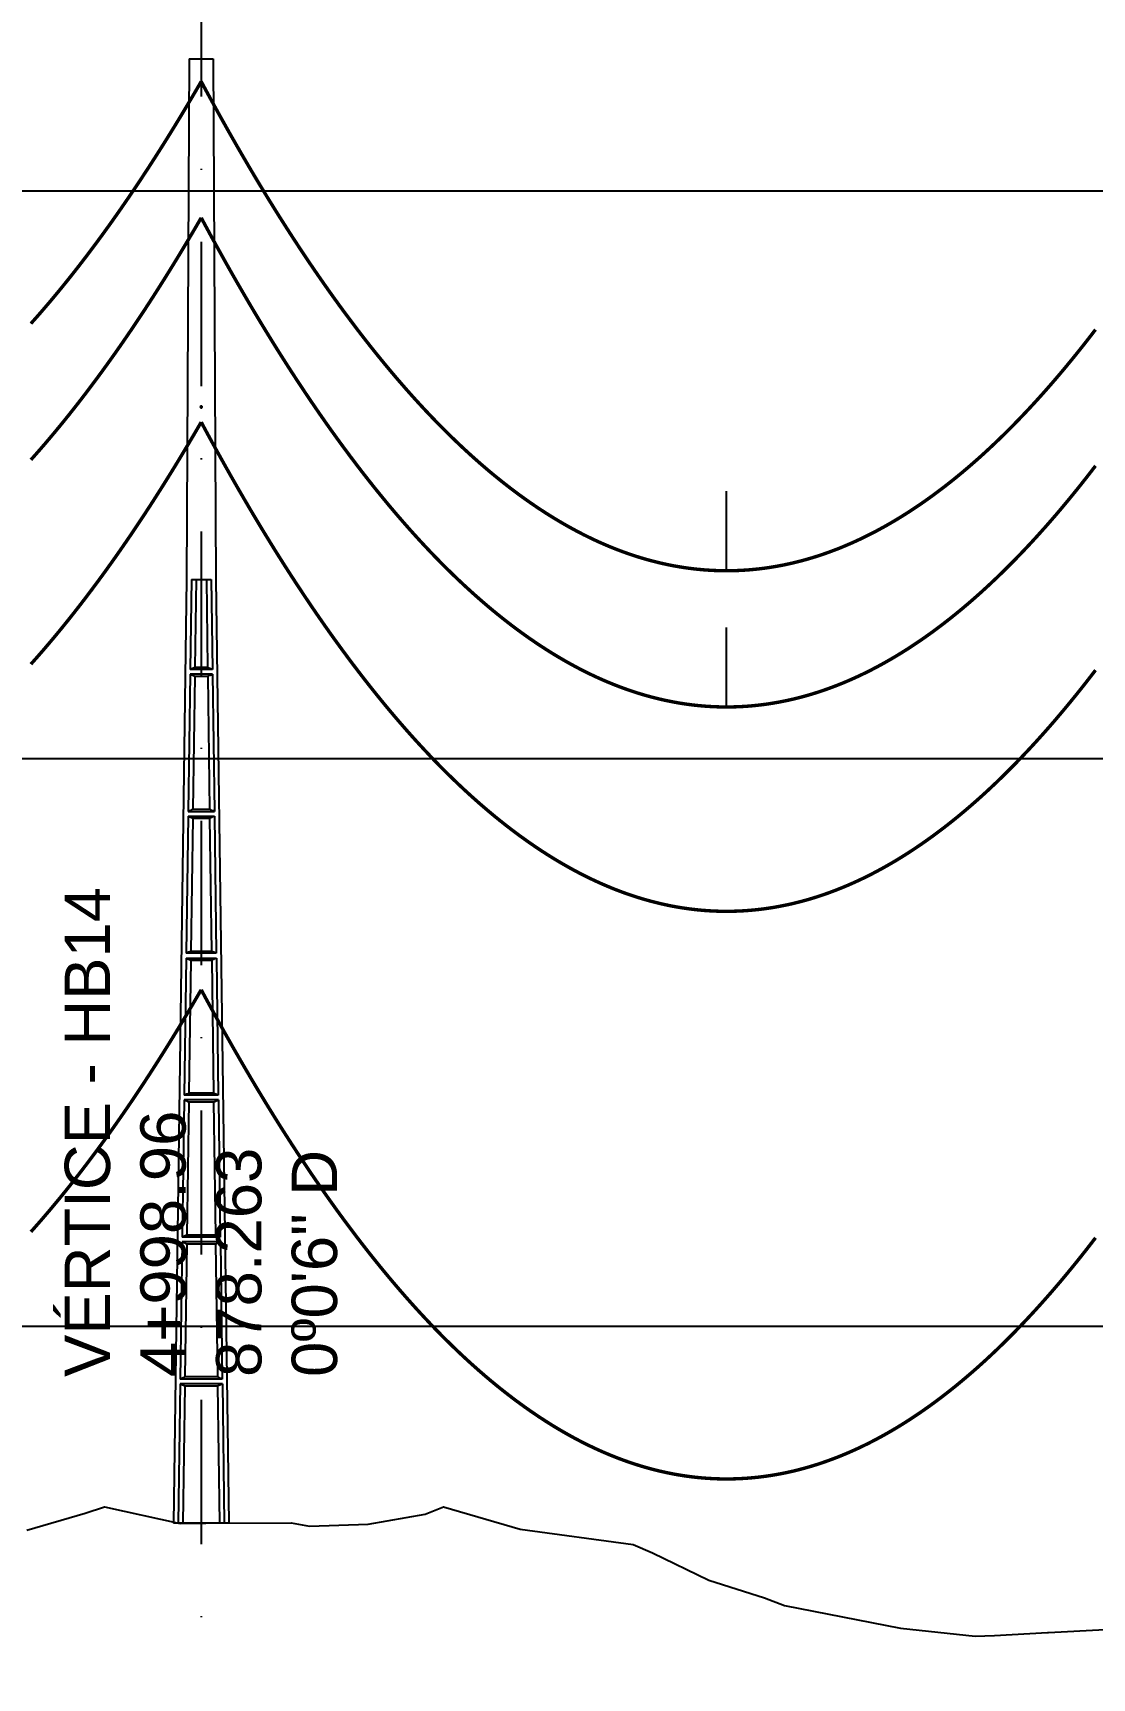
# Model space of a CAD drawing. Header units: metres. Extents: x -121 to 9872, y 3505 to 10721.
# Drawn here: x 5002.9 to 5096.3, y 6246 to 6390.9 of the extents above; entities that cross this region are included whole.
import ezdxf

# ---------------------------------------------------------------- set-up
doc = ezdxf.new("R2010")
doc.units = ezdxf.units.M
doc.header["$PDMODE"] = 2
doc.linetypes.add('DASHDOT', pattern=[25.4, 12.7, -6.35, 0, -6.35])
doc.linetypes.add('DASHED', pattern=[0.75, 0.5, -0.25])
for name, color, linetype in [('C-ROAD-PROF', 2, 'DASHED'), ('CON-EOL- FO', 101, 'Continuous'), ('CON-EOL- PROJEÇÃO', 22, 'Continuous'), ('CON-EOL-CA ARBUTUS', 144, 'Continuous'), ('cotas', 7, 'Continuous'), ('GRID', 253, 'Continuous'), ('Perfil - Texto Geral', 7, 'Continuous'), ('POSTE DT', 7, 'Continuous')]:
    doc.layers.add(name, color=color, linetype=linetype)
doc.styles.add('Arial', font='arial.ttf')
doc.styles.get("Standard").update_dxf_attribs({"font": 'arial.ttf'})
doc.dimstyles.new('ISO-25', dxfattribs={"dimtxt": 2.5, "dimasz": 2.5, "dimexe": 1.25, "dimexo": 0.625, "dimtad": 1, "dimzin": 1, "dimtxsty": 'Standard', "dimcen": 2.5, "dimaunit": 1, "dimadec": 3, "dimazin": 3, "dimtfac": 1, "dimtmove": 0, "dimatfit": 3, "dimfxlon": 1, "dimarcsym": 0})

# ---------------------------------------------------------------- blocks, each defined once
blk = doc.blocks.new('*U10')
at = {"layer": 'POSTE DT', "extrusion": (0, 1, 0)}
for p, q in [((-3.31, 406.59), (-4.05, 262)), ((-3.31, 406.59), (3.31, 406.59)), ((3.31, 406.59), (4.06, 262)), ((-4.05, 262), (-7.72, 0)), ((-4.05, 262), (-4.05, 262)), ((-2.73, 262), (-3.08, 237.05)), ((-2.73, 262), (2.75, 262)), ((-1.42, 262), (-1.77, 237.57)), ((1.43, 262), (1.77, 237.57)), ((2.75, 262), (3.1, 237.05)), ((4.06, 262), (7.72, 0)), ((-3.1, 235.74), (-3.63, 197.65)), ((3.11, 235.73), (-3.1, 235.74)), ((3.1, 237.05), (-3.08, 237.05)), ((-1.8, 235.21), (-2.32, 198.19)), ((1.8, 235.21), (2.32, 198.19)), ((3.11, 235.73), (3.65, 197.65)), ((-3.65, 196.34), (-4.19, 158.25)), ((-2.35, 195.8), (-2.87, 158.8)), ((2.35, 195.8), (2.87, 158.8)), ((3.66, 196.34), (4.2, 158.25)), ((-4.21, 156.94), (-4.74, 118.85)), ((-2.9, 156.39), (-3.42, 119.41)), ((2.91, 156.39), (3.42, 119.41)), ((4.21, 156.94), (4.75, 118.85)), ((4.75, 118.85), (-4.74, 118.85)), ((-4.76, 117.54), (-5.29, 79.45)), ((4.77, 117.54), (-4.76, 117.54)), ((-3.46, 116.98), (-3.97, 80.02)), ((3.46, 116.98), (3.98, 80.02)), ((4.77, 117.54), (5.3, 79.45)), ((-5.31, 78.14), (-5.85, 40.06)), ((5.32, 78.14), (-5.31, 78.14)), ((5.3, 79.45), (-5.29, 79.45)), ((5.32, 78.14), (5.85, 40.06)), ((-4.01, 77.57), (-4.53, 40.63)), ((4.01, 77.57), (4.53, 40.63)), ((-5.86, 38.74), (-6.41, 0)), ((5.87, 38.74), (-5.86, 38.74)), ((5.85, 40.06), (-5.85, 40.06)), ((-4.56, 38.17), (-5.1, 0)), ((4.56, 38.17), (5.1, 0)), ((5.87, 38.74), (6.41, 0)), ((-6.41, 0), (-7.72, 0)), ((-5.1, 0), (-6.41, 0)), ((5.1, 0), (-5.1, 0)), ((6.41, 0), (5.1, 0)), ((7.72, 0), (6.41, 0))]:
    blk.add_line(p, q, dxfattribs=at)
at = {"layer": 'POSTE DT', "ltscale": 3}
for points in [[(-3.63, 197.65), (3.65, 197.65)], [(-3.65, 196.34), (3.66, 196.34)], [(-4.21, 156.94), (4.21, 156.94)], [(4.2, 158.25), (-4.19, 158.25)]]:
    blk.add_lwpolyline(points, dxfattribs=at)
at = {"layer": 'POSTE DT'}
for points, knots in [([(0.25, 309.94), (0.25, 309.93), (0.25, 309.93), (0.25, 309.92), (0.25, 309.91), (0.25, 309.9), (0.25, 309.89), (0.24, 309.85), (0.22, 309.82), (0.19, 309.77), (0.16, 309.74), (0.11, 309.71), (0.08, 309.7), (0.01, 309.68), (-0.02, 309.68), (-0.08, 309.7), (-0.11, 309.71), (-0.16, 309.74), (-0.18, 309.76), (-0.21, 309.8), (-0.22, 309.82), (-0.24, 309.85), (-0.24, 309.87), (-0.25, 309.89), (-0.25, 309.9), (-0.25, 309.92), (-0.25, 309.92), (-0.25, 309.93), (-0.25, 309.94), (-0.25, 309.95), (-0.25, 309.95), (-0.25, 309.96), (-0.25, 309.97), (-0.24, 310), (-0.23, 310.02), (-0.21, 310.07), (-0.2, 310.09), (-0.15, 310.14), (-0.13, 310.15), (-0.07, 310.18), (-0.03, 310.19), (0.03, 310.19), (0.06, 310.18), (0.12, 310.16), (0.14, 310.14), (0.18, 310.11), (0.2, 310.09), (0.21, 310.06), (0.22, 310.05), (0.23, 310.04), (0.24, 310.01), (0.24, 309.99), (0.25, 309.97), (0.25, 309.96), (0.25, 309.95), (0.25, 309.94), (0.25, 309.94), (0.25, 309.94), (0.25, 309.94)], [-54.728303, -54.728303, -54.728303, -54.728303, -54.309038, -54.309038, -53.647169, -53.647169, -52.532885, -52.532885, -48.86224, -48.86224, -45.282765, -45.282765, -41.52867, -41.52867, -37.867486, -37.867486, -34.454589, -34.454589, -31.301423, -31.301423, -28.48103, -28.48103, -26.961755, -26.961755, -25.7544, -25.7544, -25.136228, -25.136228, -24.64409, -24.64409, -24.094201, -24.094201, -23.191199, -23.191199, -20.494482, -20.494482, -17.342863, -17.342863, -13.645538, -13.645538, -9.835989, -9.835989, -6.296781, -6.296781, -3.005029, -3.005029, 0, 0, 0, 1.527594, 1.527594, 3.697216, 3.697216, 4.489727, 4.489727, 5.01438, 5.01438, 5.095313, 5.095313, 5.095313, 5.095313]), ([(-1.77, 237.57), (-1.99, 237.49), (-2.21, 237.4), (-2.64, 237.22), (-2.86, 237.14), (-3.08, 237.05)], [0, 0, 0, 0, 56.660495, 56.660495, 113.412826, 113.412826, 113.412826, 113.412826]), ([(1.77, 237.57), (1.18, 237.57), (0.59, 237.57), (-0.59, 237.57), (-1.18, 237.57), (-1.77, 237.57)], [0, 0, 0, 0, 67.306894, 67.306894, 134.614447, 134.614447, 134.614447, 134.614447]), ([(3.1, 237.05), (2.87, 237.14), (2.65, 237.23), (2.21, 237.4), (1.99, 237.49), (1.77, 237.57)], [0, 0, 0, 0, 56.738948, 56.738948, 113.38731, 113.38731, 113.38731, 113.38731]), ([(-3.1, 235.74), (-2.88, 235.65), (-2.67, 235.56), (-2.23, 235.39), (-2.02, 235.3), (-1.8, 235.21)], [0.055576, 0.055576, 0.055576, 0.055576, 56.767409, 56.767409, 113.50757, 113.50757, 113.50757, 113.50757]), ([(-1.8, 235.21), (-1.2, 235.21), (-0.6, 235.21), (0.6, 235.21), (1.2, 235.21), (1.8, 235.21)], [0, 0, 0, 0, 68.567797, 68.567797, 137.136247, 137.136247, 137.136247, 137.136247]), ([(1.8, 235.21), (2.02, 235.3), (2.24, 235.38), (2.68, 235.56), (2.89, 235.65), (3.11, 235.73)], [0, 0, 0, 0, 56.845349, 56.845349, 113.599799, 113.599799, 113.599799, 113.599799]), ([(-2.32, 198.19), (-2.54, 198.1), (-2.76, 198.01), (-3.2, 197.83), (-3.41, 197.74), (-3.63, 197.65)], [0, 0, 0, 0, 63.412073, 63.412073, 126.777421, 126.777421, 126.777421, 126.777421]), ([(2.32, 198.19), (1.55, 198.19), (0.77, 198.19), (-0.77, 198.19), (-1.55, 198.19), (-2.32, 198.19)], [0, 0, 0, 0, 88.31008, 88.31008, 176.620652, 176.620652, 176.620652, 176.620652]), ([(3.65, 197.65), (3.43, 197.74), (3.2, 197.83), (2.76, 198.01), (2.54, 198.1), (2.32, 198.19)], [0, 0, 0, 0, 63.488119, 63.488119, 126.880939, 126.880939, 126.880939, 126.880939]), ([(-3.65, 196.34), (-3.43, 196.25), (-3.22, 196.16), (-2.78, 195.98), (-2.57, 195.89), (-2.35, 195.8)], [0.054307, 0.054307, 0.054307, 0.054307, 63.527131, 63.527131, 127.063246, 127.063246, 127.063246, 127.063246]), ([(-2.35, 195.8), (-1.57, 195.8), (-0.78, 195.8), (0.79, 195.8), (1.57, 195.8), (2.35, 195.8)], [0, 0, 0, 0, 89.585713, 89.585713, 179.17191, 179.17191, 179.17191, 179.17191]), ([(2.35, 195.8), (2.57, 195.89), (2.79, 195.98), (3.23, 196.16), (3.45, 196.25), (3.66, 196.34)], [0, 0, 0, 0, 63.60246, 63.60246, 127.109696, 127.109696, 127.109696, 127.109696]), ([(-4.21, 156.94), (-3.99, 156.85), (-3.77, 156.75), (-3.34, 156.57), (-3.12, 156.48), (-2.9, 156.39)], [0.053423, 0.053423, 0.053423, 0.053423, 70.429742, 70.429742, 140.90167, 140.90167, 140.90167, 140.90167]), ([(-2.87, 158.8), (-3.09, 158.71), (-3.31, 158.62), (-3.75, 158.43), (-3.97, 158.34), (-4.19, 158.25)], [0, 0, 0, 0, 70.301707, 70.301707, 140.590947, 140.590947, 140.590947, 140.590947]), ([(-2.9, 156.39), (-1.94, 156.39), (-0.97, 156.39), (0.97, 156.39), (1.94, 156.39), (2.91, 156.39)], [0, 0, 0, 0, 110.60219, 110.60219, 221.20473, 221.20473, 221.20473, 221.20473]), ([(2.87, 158.8), (1.92, 158.8), (0.96, 158.8), (-0.96, 158.8), (-1.91, 158.8), (-2.87, 158.8)], [0, 0, 0, 0, 109.314454, 109.314454, 218.629264, 218.629264, 218.629264, 218.629264]), ([(4.2, 158.25), (3.98, 158.34), (3.76, 158.44), (3.31, 158.62), (3.09, 158.71), (2.87, 158.8)], [0, 0, 0, 0, 70.379198, 70.379198, 140.659718, 140.659718, 140.659718, 140.659718]), ([(2.91, 156.39), (3.12, 156.48), (3.34, 156.57), (3.78, 156.75), (4, 156.85), (4.21, 156.94)], [0, 0, 0, 0, 70.506649, 70.506649, 140.914701, 140.914701, 140.914701, 140.914701]), ([(-3.42, 119.41), (-3.64, 119.32), (-3.86, 119.23), (-4.3, 119.04), (-4.52, 118.95), (-4.74, 118.85)], [0, 0, 0, 0, 77.299547, 77.299547, 154.618634, 154.618634, 154.618634, 154.618634]), ([(3.42, 119.41), (2.28, 119.41), (1.14, 119.41), (-1.14, 119.41), (-2.28, 119.41), (-3.42, 119.41)], [0, 0, 0, 0, 130.319901, 130.319901, 260.640046, 260.640046, 260.640046, 260.640046]), ([(4.75, 118.85), (4.53, 118.95), (4.31, 119.04), (3.87, 119.23), (3.64, 119.32), (3.42, 119.41)], [0, 0, 0, 0, 77.381597, 77.381597, 154.66183, 154.66183, 154.66183, 154.66183]), ([(-4.76, 117.54), (-4.54, 117.45), (-4.32, 117.35), (-3.89, 117.17), (-3.67, 117.07), (-3.46, 116.98)], [0.052784, 0.052784, 0.052784, 0.052784, 77.438432, 77.438432, 154.950301, 154.950301, 154.950301, 154.950301]), ([(-3.46, 116.98), (-2.3, 116.98), (-1.15, 116.98), (1.15, 116.98), (2.31, 116.98), (3.46, 116.98)], [0, 0, 0, 0, 131.617604, 131.617604, 263.235447, 263.235447, 263.235447, 263.235447]), ([(3.46, 116.98), (3.68, 117.07), (3.89, 117.17), (4.33, 117.35), (4.55, 117.45), (4.77, 117.54)], [0, 0, 0, 0, 77.520013, 77.520013, 154.938747, 154.938747, 154.938747, 154.938747]), ([(-5.31, 78.14), (-5.09, 78.05), (-4.88, 77.95), (-4.44, 77.76), (-4.23, 77.67), (-4.01, 77.57)], [0.052308, 0.052308, 0.052308, 0.052308, 84.527725, 84.527725, 169.158824, 169.158824, 169.158824, 169.158824]), ([(-3.97, 80.02), (-4.19, 79.93), (-4.41, 79.83), (-4.85, 79.64), (-5.07, 79.55), (-5.29, 79.45)], [0, 0, 0, 0, 84.379671, 84.379671, 168.809376, 168.809376, 168.809376, 168.809376]), ([(3.98, 80.02), (2.65, 80.02), (1.33, 80.02), (-1.32, 80.02), (-2.65, 80.02), (-3.97, 80.02)], [0, 0, 0, 0, 151.326157, 151.326157, 302.652465, 302.652465, 302.652465, 302.652465]), ([(5.3, 79.45), (5.08, 79.55), (4.86, 79.64), (4.42, 79.83), (4.2, 79.93), (3.98, 80.02)], [0, 0, 0, 0, 84.46863, 84.46863, 168.833721, 168.833721, 168.833721, 168.833721]), ([(4.01, 77.57), (4.23, 77.67), (4.45, 77.76), (4.88, 77.95), (5.1, 78.05), (5.32, 78.14)], [0, 0, 0, 0, 84.616316, 84.616316, 169.129178, 169.129178, 169.129178, 169.129178]), ([(-4.01, 77.57), (-2.67, 77.57), (-1.34, 77.57), (1.34, 77.57), (2.67, 77.57), (4.01, 77.57)], [0, 0, 0, 0, 152.632212, 152.632212, 305.264569, 305.264569, 305.264569, 305.264569]), ([(-5.86, 38.74), (-5.65, 38.65), (-5.43, 38.55), (-5, 38.36), (-4.78, 38.26), (-4.56, 38.17)], [0.026524, 0.026524, 0.026524, 0.026524, 91.679563, 91.679563, 183.466041, 183.466041, 183.466041, 183.466041]), ([(-4.53, 40.63), (-4.75, 40.53), (-4.97, 40.44), (-5.41, 40.25), (-5.63, 40.15), (-5.85, 40.06)], [0, 0, 0, 0, 91.523648, 91.523648, 183.126775, 183.126775, 183.126775, 183.126775]), ([(-4.56, 38.17), (-3.04, 38.17), (-1.52, 38.17), (1.52, 38.17), (3.04, 38.17), (4.56, 38.17)], [0, 0, 0, 0, 173.646192, 173.646192, 347.292451, 347.292451, 347.292451, 347.292451]), ([(4.53, 40.63), (3.02, 40.63), (1.51, 40.63), (-1.51, 40.63), (-3.02, 40.63), (-4.53, 40.63)], [0, 0, 0, 0, 172.33304, 172.33304, 344.666151, 344.666151, 344.666151, 344.666151]), ([(5.85, 40.06), (5.63, 40.15), (5.41, 40.25), (4.97, 40.44), (4.75, 40.53), (4.53, 40.63)], [0, 0, 0, 0, 91.621326, 91.621326, 183.137324, 183.137324, 183.137324, 183.137324]), ([(4.56, 38.17), (4.78, 38.26), (5, 38.36), (5.43, 38.55), (5.65, 38.65), (5.87, 38.74)], [0, 0, 0, 0, 91.776928, 91.776928, 183.448614, 183.448614, 183.448614, 183.448614])]:
    blk.add_open_spline(points, degree=3, knots=knots, dxfattribs=at)
blk = doc.blocks.new('*D379')
at = {"layer": 'cotas', "color": 0, "lineweight": -2, "transparency": 16777216}
for p, q in [((4933.97, 6466.97), (4933.97, 6469.22)), ((5017.76, 6466.97), (5017.76, 6469.22)), ((4936.47, 6467.97), (5015.26, 6467.97))]:
    blk.add_line(p, q, dxfattribs=at)
at = {"layer": 'cotas', "color": 0, "transparency": 16777216}
for points in [[(4936.47, 6468.38), (4936.47, 6467.55), (4933.97, 6467.97)], [(5015.26, 6468.38), (5015.26, 6467.55), (5017.76, 6467.97)]]:
    blk.add_solid(points, dxfattribs=at)
at = {"layer": 'Defpoints', "color": 0, "transparency": 16777216}
for p in [(5017.76, 6467.97), (5017.76, 6388.6), (4933.97, 6386.43)]:
    blk.add_point(p, dxfattribs=at)
at = {"layer": 'cotas', "color": 0, "transparency": 16777216, "insert": (4975.86, 6469.87), "char_height": 2.5, "attachment_point": 5}
blk.add_mtext('83.79', dxfattribs=at)
blk = doc.blocks.new('*D380')
at = {"layer": 'cotas', "color": 0, "lineweight": -2, "transparency": 16777216}
for p, q in [((5017.76, 6439.48), (5017.76, 6441.73)), ((5105.76, 6439.48), (5105.76, 6441.73)), ((5020.26, 6440.48), (5103.26, 6440.48))]:
    blk.add_line(p, q, dxfattribs=at)
at = {"layer": 'cotas', "color": 0, "transparency": 16777216}
for points in [[(5020.26, 6440.9), (5020.26, 6440.06), (5017.76, 6440.48)], [(5103.26, 6440.9), (5103.26, 6440.06), (5105.76, 6440.48)]]:
    blk.add_solid(points, dxfattribs=at)
at = {"layer": 'Defpoints', "color": 0, "transparency": 16777216}
for p in [(5105.76, 6440.48), (5017.76, 6388.6), (5105.76, 6380.5)]:
    blk.add_point(p, dxfattribs=at)
at = {"layer": 'cotas', "color": 0, "transparency": 16777216, "insert": (5061.76, 6442.38), "char_height": 2.5, "attachment_point": 5}
blk.add_mtext('88.00', dxfattribs=at)

msp = doc.modelspace()

# ---------------------------------------------------------------- linework, layer by layer
at = {"layer": 'C-ROAD-PROF', "color": 0, "linetype": 'Continuous', "lineweight": -3}
msp.add_lwpolyline([(5002.39, 6259.001), (5007.538, 6260.493), (5009.244, 6261.068), (5015.891, 6259.595), (5018.17, 6259.606), (5025.699, 6259.651), (5027.289, 6259.341), (5032.464, 6259.541), (5037.482, 6260.409), (5039.103, 6261.059), (5045.865, 6259.095), (5055.835, 6257.738), (5057.537, 6256.996), (5062.482, 6254.601), (5067.388, 6253.028), (5069.163, 6252.372), (5079.389, 6250.357), (5085.965, 6249.659), (5087.675, 6249.713), (5092.331, 6249.973), (5092.414, 6249.978), (5097.403, 6250.25)], dxfattribs=at)
at = {"layer": 'CON-EOL- FO', "const_width": 0.3}
for points in [[(5002.751, 6335.279), (5003.168, 6335.748), (5003.585, 6336.223), (5004.002, 6336.706), (5004.418, 6337.195), (5004.835, 6337.692), (5005.252, 6338.195), (5005.669, 6338.706), (5006.086, 6339.224), (5006.503, 6339.749), (5006.92, 6340.281), (5007.337, 6340.82), (5007.753, 6341.366), (5008.17, 6341.919), (5008.587, 6342.48), (5009.004, 6343.047), (5009.421, 6343.622), (5009.838, 6344.203), (5010.255, 6344.792), (5010.672, 6345.388), (5011.088, 6345.991), (5011.505, 6346.6), (5011.922, 6347.218), (5012.339, 6347.842), (5012.756, 6348.473), (5013.173, 6349.111), (5013.59, 6349.757), (5014.006, 6350.41), (5014.423, 6351.069), (5014.84, 6351.736), (5015.257, 6352.41), (5015.674, 6353.091), (5016.091, 6353.779), (5016.508, 6354.475), (5016.925, 6355.177), (5017.341, 6355.886), (5017.758, 6356.603)], [(5017.758, 6356.603), (5018.196, 6355.789), (5018.634, 6354.984), (5019.072, 6354.186), (5019.51, 6353.395), (5019.947, 6352.613), (5020.385, 6351.838), (5020.823, 6351.072), (5021.261, 6350.313), (5021.699, 6349.562), (5022.136, 6348.818), (5022.574, 6348.083), (5023.012, 6347.355), (5023.45, 6346.635), (5023.888, 6345.923), (5024.325, 6345.218), (5024.763, 6344.522), (5025.201, 6343.833), (5025.639, 6343.152), (5026.077, 6342.479), (5026.515, 6341.813), (5026.952, 6341.155), (5027.39, 6340.505), (5027.828, 6339.863), (5028.266, 6339.229), (5028.704, 6338.602), (5029.141, 6337.983), (5029.579, 6337.372), (5030.017, 6336.769), (5030.455, 6336.173), (5030.893, 6335.586), (5031.33, 6335.006), (5031.768, 6334.433), (5032.206, 6333.869), (5032.644, 6333.312), (5033.082, 6332.763), (5033.52, 6332.222), (5033.957, 6331.688), (5034.395, 6331.162), (5034.833, 6330.644), (5035.271, 6330.134), (5035.709, 6329.631), (5036.146, 6329.136), (5036.584, 6328.649), (5037.022, 6328.17), (5037.46, 6327.698), (5037.898, 6327.234), (5038.335, 6326.778), (5038.773, 6326.33), (5039.211, 6325.889), (5039.649, 6325.456), (5040.087, 6325.031), (5040.524, 6324.613), (5040.962, 6324.204), (5041.4, 6323.802), (5041.838, 6323.407), (5042.276, 6323.021), (5042.714, 6322.642), (5043.151, 6322.27), (5043.589, 6321.907), (5044.027, 6321.551), (5044.465, 6321.203), (5044.903, 6320.863), (5045.34, 6320.53), (5045.778, 6320.205), (5046.216, 6319.888), (5046.654, 6319.578), (5047.092, 6319.277), (5047.529, 6318.983), (5047.967, 6318.696), (5048.405, 6318.417), (5048.843, 6318.146), (5049.281, 6317.883), (5049.719, 6317.628), (5050.156, 6317.38), (5050.594, 6317.14), (5051.032, 6316.907), (5051.47, 6316.682), (5051.908, 6316.465), (5052.345, 6316.256), (5052.783, 6316.054), (5053.221, 6315.86), (5053.659, 6315.674), (5054.097, 6315.495), (5054.534, 6315.324), (5054.972, 6315.161), (5055.41, 6315.006), (5055.848, 6314.858), (5056.286, 6314.718), (5056.724, 6314.585), (5057.161, 6314.461), (5057.599, 6314.344), (5058.037, 6314.234), (5058.475, 6314.133), (5058.913, 6314.039), (5059.35, 6313.952), (5059.788, 6313.874), (5060.226, 6313.803), (5060.664, 6313.74), (5061.102, 6313.684), (5061.539, 6313.636), (5061.977, 6313.596), (5062.415, 6313.564), (5062.853, 6313.539), (5063.291, 6313.522), (5063.728, 6313.512), (5064.166, 6313.511), (5064.604, 6313.517), (5065.042, 6313.53), (5065.48, 6313.552), (5065.918, 6313.581), (5066.355, 6313.618), (5066.793, 6313.662), (5067.231, 6313.714), (5067.669, 6313.774), (5068.107, 6313.842), (5068.544, 6313.917), (5068.982, 6314), (5069.42, 6314.09), (5069.858, 6314.188), (5070.296, 6314.294), (5070.733, 6314.408), (5071.171, 6314.529), (5071.609, 6314.658), (5072.047, 6314.795), (5072.485, 6314.94), (5072.923, 6315.092), (5073.36, 6315.252), (5073.798, 6315.419), (5074.236, 6315.594), (5074.674, 6315.777), (5075.112, 6315.968), (5075.549, 6316.166), (5075.987, 6316.372), (5076.425, 6316.586), (5076.863, 6316.807), (5077.301, 6317.036), (5077.738, 6317.273), (5078.176, 6317.517), (5078.614, 6317.77), (5079.052, 6318.029), (5079.49, 6318.297), (5079.927, 6318.572), (5080.365, 6318.855), (5080.803, 6319.146), (5081.241, 6319.444), (5081.679, 6319.751), (5082.117, 6320.064), (5082.554, 6320.386), (5082.992, 6320.715), (5083.43, 6321.052), (5083.868, 6321.397), (5084.306, 6321.749), (5084.743, 6322.109), (5085.181, 6322.477), (5085.619, 6322.853), (5086.057, 6323.236), (5086.495, 6323.627), (5086.932, 6324.025), (5087.37, 6324.432), (5087.808, 6324.846), (5088.246, 6325.268), (5088.684, 6325.697), (5089.122, 6326.135), (5089.559, 6326.58), (5089.997, 6327.033), (5090.435, 6327.493), (5090.873, 6327.961), (5091.311, 6328.437), (5091.748, 6328.921), (5092.186, 6329.412), (5092.624, 6329.911), (5093.062, 6330.418), (5093.5, 6330.933), (5093.937, 6331.455), (5094.375, 6331.986), (5094.813, 6332.523), (5095.251, 6333.069), (5095.689, 6333.622), (5096.126, 6334.184), (5096.564, 6334.752)]]:
    msp.add_lwpolyline(points, dxfattribs=at)
at = {"layer": 'CON-EOL- PROJEÇÃO', "lineweight": 30, "const_width": 0.3}
for points in [[(5002.751, 6285.279), (5003.168, 6285.748), (5003.585, 6286.223), (5004.002, 6286.706), (5004.418, 6287.195), (5004.835, 6287.692), (5005.252, 6288.195), (5005.669, 6288.706), (5006.086, 6289.224), (5006.503, 6289.749), (5006.92, 6290.281), (5007.337, 6290.82), (5007.753, 6291.366), (5008.17, 6291.919), (5008.587, 6292.48), (5009.004, 6293.047), (5009.421, 6293.622), (5009.838, 6294.203), (5010.255, 6294.792), (5010.672, 6295.388), (5011.088, 6295.991), (5011.505, 6296.6), (5011.922, 6297.218), (5012.339, 6297.842), (5012.756, 6298.473), (5013.173, 6299.111), (5013.59, 6299.757), (5014.006, 6300.41), (5014.423, 6301.069), (5014.84, 6301.736), (5015.257, 6302.41), (5015.674, 6303.091), (5016.091, 6303.779), (5016.508, 6304.475), (5016.925, 6305.177), (5017.341, 6305.886), (5017.758, 6306.603)], [(5017.758, 6306.603), (5018.196, 6305.789), (5018.634, 6304.984), (5019.072, 6304.186), (5019.51, 6303.395), (5019.947, 6302.613), (5020.385, 6301.838), (5020.823, 6301.072), (5021.261, 6300.313), (5021.699, 6299.562), (5022.136, 6298.818), (5022.574, 6298.083), (5023.012, 6297.355), (5023.45, 6296.635), (5023.888, 6295.923), (5024.325, 6295.218), (5024.763, 6294.522), (5025.201, 6293.833), (5025.639, 6293.152), (5026.077, 6292.479), (5026.515, 6291.813), (5026.952, 6291.155), (5027.39, 6290.505), (5027.828, 6289.863), (5028.266, 6289.229), (5028.704, 6288.602), (5029.141, 6287.983), (5029.579, 6287.372), (5030.017, 6286.769), (5030.455, 6286.173), (5030.893, 6285.586), (5031.33, 6285.006), (5031.768, 6284.433), (5032.206, 6283.869), (5032.644, 6283.312), (5033.082, 6282.763), (5033.52, 6282.222), (5033.957, 6281.688), (5034.395, 6281.162), (5034.833, 6280.644), (5035.271, 6280.134), (5035.709, 6279.631), (5036.146, 6279.136), (5036.584, 6278.649), (5037.022, 6278.17), (5037.46, 6277.698), (5037.898, 6277.234), (5038.335, 6276.778), (5038.773, 6276.33), (5039.211, 6275.889), (5039.649, 6275.456), (5040.087, 6275.031), (5040.524, 6274.613), (5040.962, 6274.204), (5041.4, 6273.802), (5041.838, 6273.407), (5042.276, 6273.021), (5042.714, 6272.642), (5043.151, 6272.27), (5043.589, 6271.907), (5044.027, 6271.551), (5044.465, 6271.203), (5044.903, 6270.863), (5045.34, 6270.53), (5045.778, 6270.205), (5046.216, 6269.888), (5046.654, 6269.578), (5047.092, 6269.277), (5047.529, 6268.983), (5047.967, 6268.696), (5048.405, 6268.417), (5048.843, 6268.146), (5049.281, 6267.883), (5049.719, 6267.628), (5050.156, 6267.38), (5050.594, 6267.14), (5051.032, 6266.907), (5051.47, 6266.682), (5051.908, 6266.465), (5052.345, 6266.256), (5052.783, 6266.054), (5053.221, 6265.86), (5053.659, 6265.674), (5054.097, 6265.495), (5054.534, 6265.324), (5054.972, 6265.161), (5055.41, 6265.006), (5055.848, 6264.858), (5056.286, 6264.718), (5056.724, 6264.585), (5057.161, 6264.461), (5057.599, 6264.344), (5058.037, 6264.234), (5058.475, 6264.133), (5058.913, 6264.039), (5059.35, 6263.952), (5059.788, 6263.874), (5060.226, 6263.803), (5060.664, 6263.74), (5061.102, 6263.684), (5061.539, 6263.636), (5061.977, 6263.596), (5062.415, 6263.564), (5062.853, 6263.539), (5063.291, 6263.522), (5063.728, 6263.512), (5064.166, 6263.511), (5064.604, 6263.517), (5065.042, 6263.53), (5065.48, 6263.552), (5065.918, 6263.581), (5066.355, 6263.618), (5066.793, 6263.662), (5067.231, 6263.714), (5067.669, 6263.774), (5068.107, 6263.842), (5068.544, 6263.917), (5068.982, 6264), (5069.42, 6264.09), (5069.858, 6264.188), (5070.296, 6264.294), (5070.733, 6264.408), (5071.171, 6264.529), (5071.609, 6264.658), (5072.047, 6264.795), (5072.485, 6264.94), (5072.923, 6265.092), (5073.36, 6265.252), (5073.798, 6265.419), (5074.236, 6265.594), (5074.674, 6265.777), (5075.112, 6265.968), (5075.549, 6266.166), (5075.987, 6266.372), (5076.425, 6266.586), (5076.863, 6266.807), (5077.301, 6267.036), (5077.738, 6267.273), (5078.176, 6267.517), (5078.614, 6267.77), (5079.052, 6268.029), (5079.49, 6268.297), (5079.927, 6268.572), (5080.365, 6268.855), (5080.803, 6269.146), (5081.241, 6269.444), (5081.679, 6269.751), (5082.117, 6270.064), (5082.554, 6270.386), (5082.992, 6270.715), (5083.43, 6271.052), (5083.868, 6271.397), (5084.306, 6271.749), (5084.743, 6272.109), (5085.181, 6272.477), (5085.619, 6272.853), (5086.057, 6273.236), (5086.495, 6273.627), (5086.932, 6274.025), (5087.37, 6274.432), (5087.808, 6274.846), (5088.246, 6275.268), (5088.684, 6275.697), (5089.122, 6276.135), (5089.559, 6276.58), (5089.997, 6277.033), (5090.435, 6277.493), (5090.873, 6277.961), (5091.311, 6278.437), (5091.748, 6278.921), (5092.186, 6279.412), (5092.624, 6279.911), (5093.062, 6280.418), (5093.5, 6280.933), (5093.937, 6281.455), (5094.375, 6281.986), (5094.813, 6282.523), (5095.251, 6283.069), (5095.689, 6283.622), (5096.126, 6284.184), (5096.564, 6284.752)]]:
    msp.add_lwpolyline(points, dxfattribs=at)
at = {"layer": 'CON-EOL-CA ARBUTUS'}
for p, q in [((5064.044, 6343.51), (5064.044, 6350.51)), ((5064.044, 6331.51), (5064.044, 6338.51))]:
    msp.add_line(p, q, dxfattribs=at)
at = {"layer": 'CON-EOL-CA ARBUTUS', "const_width": 0.3}
for points in [[(5002.751, 6365.279), (5003.168, 6365.748), (5003.585, 6366.223), (5004.002, 6366.706), (5004.418, 6367.195), (5004.835, 6367.692), (5005.252, 6368.195), (5005.669, 6368.706), (5006.086, 6369.224), (5006.503, 6369.749), (5006.92, 6370.281), (5007.337, 6370.82), (5007.753, 6371.366), (5008.17, 6371.919), (5008.587, 6372.48), (5009.004, 6373.047), (5009.421, 6373.622), (5009.838, 6374.203), (5010.255, 6374.792), (5010.672, 6375.388), (5011.088, 6375.991), (5011.505, 6376.6), (5011.922, 6377.218), (5012.339, 6377.842), (5012.756, 6378.473), (5013.173, 6379.111), (5013.59, 6379.757), (5014.006, 6380.41), (5014.423, 6381.069), (5014.84, 6381.736), (5015.257, 6382.41), (5015.674, 6383.091), (5016.091, 6383.779), (5016.508, 6384.475), (5016.925, 6385.177), (5017.341, 6385.886), (5017.758, 6386.603)], [(5017.758, 6386.603), (5018.196, 6385.789), (5018.634, 6384.984), (5019.072, 6384.186), (5019.51, 6383.395), (5019.947, 6382.613), (5020.385, 6381.838), (5020.823, 6381.072), (5021.261, 6380.313), (5021.699, 6379.562), (5022.136, 6378.818), (5022.574, 6378.083), (5023.012, 6377.355), (5023.45, 6376.635), (5023.888, 6375.923), (5024.325, 6375.218), (5024.763, 6374.522), (5025.201, 6373.833), (5025.639, 6373.152), (5026.077, 6372.479), (5026.515, 6371.813), (5026.952, 6371.155), (5027.39, 6370.505), (5027.828, 6369.863), (5028.266, 6369.229), (5028.704, 6368.602), (5029.141, 6367.983), (5029.579, 6367.372), (5030.017, 6366.769), (5030.455, 6366.173), (5030.893, 6365.586), (5031.33, 6365.006), (5031.768, 6364.433), (5032.206, 6363.869), (5032.644, 6363.312), (5033.082, 6362.763), (5033.52, 6362.222), (5033.957, 6361.688), (5034.395, 6361.162), (5034.833, 6360.644), (5035.271, 6360.134), (5035.709, 6359.631), (5036.146, 6359.136), (5036.584, 6358.649), (5037.022, 6358.17), (5037.46, 6357.698), (5037.898, 6357.234), (5038.335, 6356.778), (5038.773, 6356.33), (5039.211, 6355.889), (5039.649, 6355.456), (5040.087, 6355.031), (5040.524, 6354.613), (5040.962, 6354.204), (5041.4, 6353.802), (5041.838, 6353.407), (5042.276, 6353.021), (5042.714, 6352.642), (5043.151, 6352.27), (5043.589, 6351.907), (5044.027, 6351.551), (5044.465, 6351.203), (5044.903, 6350.863), (5045.34, 6350.53), (5045.778, 6350.205), (5046.216, 6349.888), (5046.654, 6349.578), (5047.092, 6349.277), (5047.529, 6348.983), (5047.967, 6348.696), (5048.405, 6348.417), (5048.843, 6348.146), (5049.281, 6347.883), (5049.719, 6347.628), (5050.156, 6347.38), (5050.594, 6347.14), (5051.032, 6346.907), (5051.47, 6346.682), (5051.908, 6346.465), (5052.345, 6346.256), (5052.783, 6346.054), (5053.221, 6345.86), (5053.659, 6345.674), (5054.097, 6345.495), (5054.534, 6345.324), (5054.972, 6345.161), (5055.41, 6345.006), (5055.848, 6344.858), (5056.286, 6344.718), (5056.724, 6344.585), (5057.161, 6344.461), (5057.599, 6344.344), (5058.037, 6344.234), (5058.475, 6344.133), (5058.913, 6344.039), (5059.35, 6343.952), (5059.788, 6343.874), (5060.226, 6343.803), (5060.664, 6343.74), (5061.102, 6343.684), (5061.539, 6343.636), (5061.977, 6343.596), (5062.415, 6343.564), (5062.853, 6343.539), (5063.291, 6343.522), (5063.728, 6343.512), (5064.166, 6343.511), (5064.604, 6343.517), (5065.042, 6343.53), (5065.48, 6343.552), (5065.918, 6343.581), (5066.355, 6343.618), (5066.793, 6343.662), (5067.231, 6343.714), (5067.669, 6343.774), (5068.107, 6343.842), (5068.544, 6343.917), (5068.982, 6344), (5069.42, 6344.09), (5069.858, 6344.188), (5070.296, 6344.294), (5070.733, 6344.408), (5071.171, 6344.529), (5071.609, 6344.658), (5072.047, 6344.795), (5072.485, 6344.94), (5072.923, 6345.092), (5073.36, 6345.252), (5073.798, 6345.419), (5074.236, 6345.594), (5074.674, 6345.777), (5075.112, 6345.968), (5075.549, 6346.166), (5075.987, 6346.372), (5076.425, 6346.586), (5076.863, 6346.807), (5077.301, 6347.036), (5077.738, 6347.273), (5078.176, 6347.517), (5078.614, 6347.77), (5079.052, 6348.029), (5079.49, 6348.297), (5079.927, 6348.572), (5080.365, 6348.855), (5080.803, 6349.146), (5081.241, 6349.444), (5081.679, 6349.751), (5082.117, 6350.064), (5082.554, 6350.386), (5082.992, 6350.715), (5083.43, 6351.052), (5083.868, 6351.397), (5084.306, 6351.749), (5084.743, 6352.109), (5085.181, 6352.477), (5085.619, 6352.853), (5086.057, 6353.236), (5086.495, 6353.627), (5086.932, 6354.025), (5087.37, 6354.432), (5087.808, 6354.846), (5088.246, 6355.268), (5088.684, 6355.697), (5089.122, 6356.135), (5089.559, 6356.58), (5089.997, 6357.033), (5090.435, 6357.493), (5090.873, 6357.961), (5091.311, 6358.437), (5091.748, 6358.921), (5092.186, 6359.412), (5092.624, 6359.911), (5093.062, 6360.418), (5093.5, 6360.933), (5093.937, 6361.455), (5094.375, 6361.986), (5094.813, 6362.523), (5095.251, 6363.069), (5095.689, 6363.622), (5096.126, 6364.184), (5096.564, 6364.752)], [(5002.751, 6353.279), (5003.168, 6353.748), (5003.585, 6354.223), (5004.002, 6354.706), (5004.418, 6355.195), (5004.835, 6355.692), (5005.252, 6356.195), (5005.669, 6356.706), (5006.086, 6357.224), (5006.503, 6357.749), (5006.92, 6358.281), (5007.337, 6358.82), (5007.753, 6359.366), (5008.17, 6359.919), (5008.587, 6360.48), (5009.004, 6361.047), (5009.421, 6361.622), (5009.838, 6362.203), (5010.255, 6362.792), (5010.672, 6363.388), (5011.088, 6363.991), (5011.505, 6364.6), (5011.922, 6365.218), (5012.339, 6365.842), (5012.756, 6366.473), (5013.173, 6367.111), (5013.59, 6367.757), (5014.006, 6368.41), (5014.423, 6369.069), (5014.84, 6369.736), (5015.257, 6370.41), (5015.674, 6371.091), (5016.091, 6371.779), (5016.508, 6372.475), (5016.925, 6373.177), (5017.341, 6373.886), (5017.758, 6374.603)], [(5017.758, 6374.603), (5018.196, 6373.789), (5018.634, 6372.984), (5019.072, 6372.186), (5019.51, 6371.395), (5019.947, 6370.613), (5020.385, 6369.838), (5020.823, 6369.072), (5021.261, 6368.313), (5021.699, 6367.562), (5022.136, 6366.818), (5022.574, 6366.083), (5023.012, 6365.355), (5023.45, 6364.635), (5023.888, 6363.923), (5024.325, 6363.218), (5024.763, 6362.522), (5025.201, 6361.833), (5025.639, 6361.152), (5026.077, 6360.479), (5026.515, 6359.813), (5026.952, 6359.155), (5027.39, 6358.505), (5027.828, 6357.863), (5028.266, 6357.229), (5028.704, 6356.602), (5029.141, 6355.983), (5029.579, 6355.372), (5030.017, 6354.769), (5030.455, 6354.173), (5030.893, 6353.586), (5031.33, 6353.006), (5031.768, 6352.433), (5032.206, 6351.869), (5032.644, 6351.312), (5033.082, 6350.763), (5033.52, 6350.222), (5033.957, 6349.688), (5034.395, 6349.162), (5034.833, 6348.644), (5035.271, 6348.134), (5035.709, 6347.631), (5036.146, 6347.136), (5036.584, 6346.649), (5037.022, 6346.17), (5037.46, 6345.698), (5037.898, 6345.234), (5038.335, 6344.778), (5038.773, 6344.33), (5039.211, 6343.889), (5039.649, 6343.456), (5040.087, 6343.031), (5040.524, 6342.613), (5040.962, 6342.204), (5041.4, 6341.802), (5041.838, 6341.407), (5042.276, 6341.021), (5042.714, 6340.642), (5043.151, 6340.27), (5043.589, 6339.907), (5044.027, 6339.551), (5044.465, 6339.203), (5044.903, 6338.863), (5045.34, 6338.53), (5045.778, 6338.205), (5046.216, 6337.888), (5046.654, 6337.578), (5047.092, 6337.277), (5047.529, 6336.983), (5047.967, 6336.696), (5048.405, 6336.417), (5048.843, 6336.146), (5049.281, 6335.883), (5049.719, 6335.628), (5050.156, 6335.38), (5050.594, 6335.14), (5051.032, 6334.907), (5051.47, 6334.682), (5051.908, 6334.465), (5052.345, 6334.256), (5052.783, 6334.054), (5053.221, 6333.86), (5053.659, 6333.674), (5054.097, 6333.495), (5054.534, 6333.324), (5054.972, 6333.161), (5055.41, 6333.006), (5055.848, 6332.858), (5056.286, 6332.718), (5056.724, 6332.585), (5057.161, 6332.461), (5057.599, 6332.344), (5058.037, 6332.234), (5058.475, 6332.133), (5058.913, 6332.039), (5059.35, 6331.952), (5059.788, 6331.874), (5060.226, 6331.803), (5060.664, 6331.74), (5061.102, 6331.684), (5061.539, 6331.636), (5061.977, 6331.596), (5062.415, 6331.564), (5062.853, 6331.539), (5063.291, 6331.522), (5063.728, 6331.512), (5064.166, 6331.511), (5064.604, 6331.517), (5065.042, 6331.53), (5065.48, 6331.552), (5065.918, 6331.581), (5066.355, 6331.618), (5066.793, 6331.662), (5067.231, 6331.714), (5067.669, 6331.774), (5068.107, 6331.842), (5068.544, 6331.917), (5068.982, 6332), (5069.42, 6332.09), (5069.858, 6332.188), (5070.296, 6332.294), (5070.733, 6332.408), (5071.171, 6332.529), (5071.609, 6332.658), (5072.047, 6332.795), (5072.485, 6332.94), (5072.923, 6333.092), (5073.36, 6333.252), (5073.798, 6333.419), (5074.236, 6333.594), (5074.674, 6333.777), (5075.112, 6333.968), (5075.549, 6334.166), (5075.987, 6334.372), (5076.425, 6334.586), (5076.863, 6334.807), (5077.301, 6335.036), (5077.738, 6335.273), (5078.176, 6335.517), (5078.614, 6335.77), (5079.052, 6336.029), (5079.49, 6336.297), (5079.927, 6336.572), (5080.365, 6336.855), (5080.803, 6337.146), (5081.241, 6337.444), (5081.679, 6337.751), (5082.117, 6338.064), (5082.554, 6338.386), (5082.992, 6338.715), (5083.43, 6339.052), (5083.868, 6339.397), (5084.306, 6339.749), (5084.743, 6340.109), (5085.181, 6340.477), (5085.619, 6340.853), (5086.057, 6341.236), (5086.495, 6341.627), (5086.932, 6342.025), (5087.37, 6342.432), (5087.808, 6342.846), (5088.246, 6343.268), (5088.684, 6343.697), (5089.122, 6344.135), (5089.559, 6344.58), (5089.997, 6345.033), (5090.435, 6345.493), (5090.873, 6345.961), (5091.311, 6346.437), (5091.748, 6346.921), (5092.186, 6347.412), (5092.624, 6347.911), (5093.062, 6348.418), (5093.5, 6348.933), (5093.937, 6349.455), (5094.375, 6349.986), (5094.813, 6350.523), (5095.251, 6351.069), (5095.689, 6351.622), (5096.126, 6352.184), (5096.564, 6352.752)]]:
    msp.add_lwpolyline(points, dxfattribs=at)
at = {"layer": 'GRID', "linetype": 'DASHDOT'}
msp.add_line((5017.759, 7876.973), (5017.759, 5510.205), dxfattribs=at)
at = {"layer": 'GRID'}
for points in [[(-30.298, 6376.973), (7827.812, 6376.973)], [(-30.298, 6326.973), (7827.812, 6326.973)], [(-30.298, 6276.973), (7827.812, 6276.973)]]:
    msp.add_lwpolyline(points, dxfattribs=at)

# ---------------------------------------------------------------- block references
at = {"layer": 'POSTE DT', "xscale": 0.3172702451939489, "yscale": 0.3172702451939489, "zscale": 0.3172702451939489}
msp.add_blockref('*U10', (5017.758, 6259.603), dxfattribs=at)

# ---------------------------------------------------------------- texts
at = {"layer": 'Perfil - Texto Geral', "linetype": 'ByBlock', "insert": (5017.758, 6272.495), "char_height": 4, "attachment_point": 4, "rotation": 90, "style": 'Arial'}
msp.add_mtext('VÉRTICE - HB14\\P4+998.96\\P878.263\\P0º0\'6" D', dxfattribs=at)

# ---------------------------------------------------------------- dimensions: what is measured, and where the dimension line sits
at = {"layer": 'cotas'}
for base, p1, p2, picture, middle in [((5017.759, 6467.967), (4933.967, 6386.433), (5017.759, 6388.604), '*D379', (4975.863, 6469.869)), ((5105.758, 6440.479), (5017.759, 6388.604), (5105.758, 6380.497), '*D380', (5061.758, 6442.381))]:
    dim = msp.add_linear_dim(base=base, p1=p1, p2=p2, dimstyle='ISO-25', dxfattribs=at)
    dim.commit()
    dim.dimension.update_dxf_attribs({"geometry": picture, "text_midpoint": middle})

doc.saveas('drawing.dxf')
